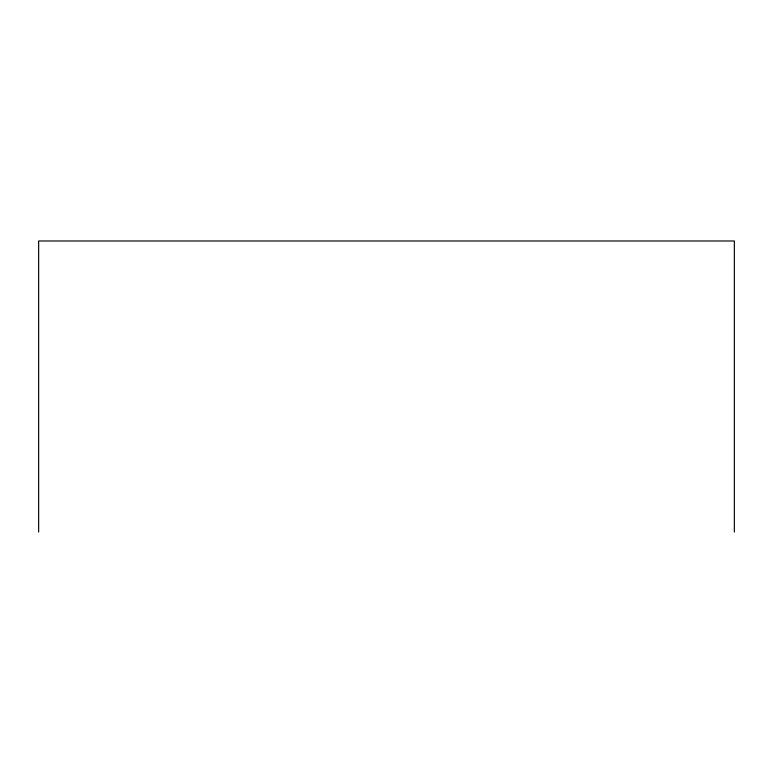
<?xml version="1.0" encoding="UTF-8"?>
<svg xmlns="http://www.w3.org/2000/svg" width="773" height="773" viewBox="0 0 773 773"><rect width="100%" height="100%" fill="white"/><g stroke="black" fill="none" stroke-linecap="round" stroke-linejoin="round"><path stroke-width="1.16" d="M734.35 532.017L734.35 240.983L38.65 240.983L38.65 532.017"/></g></svg>
